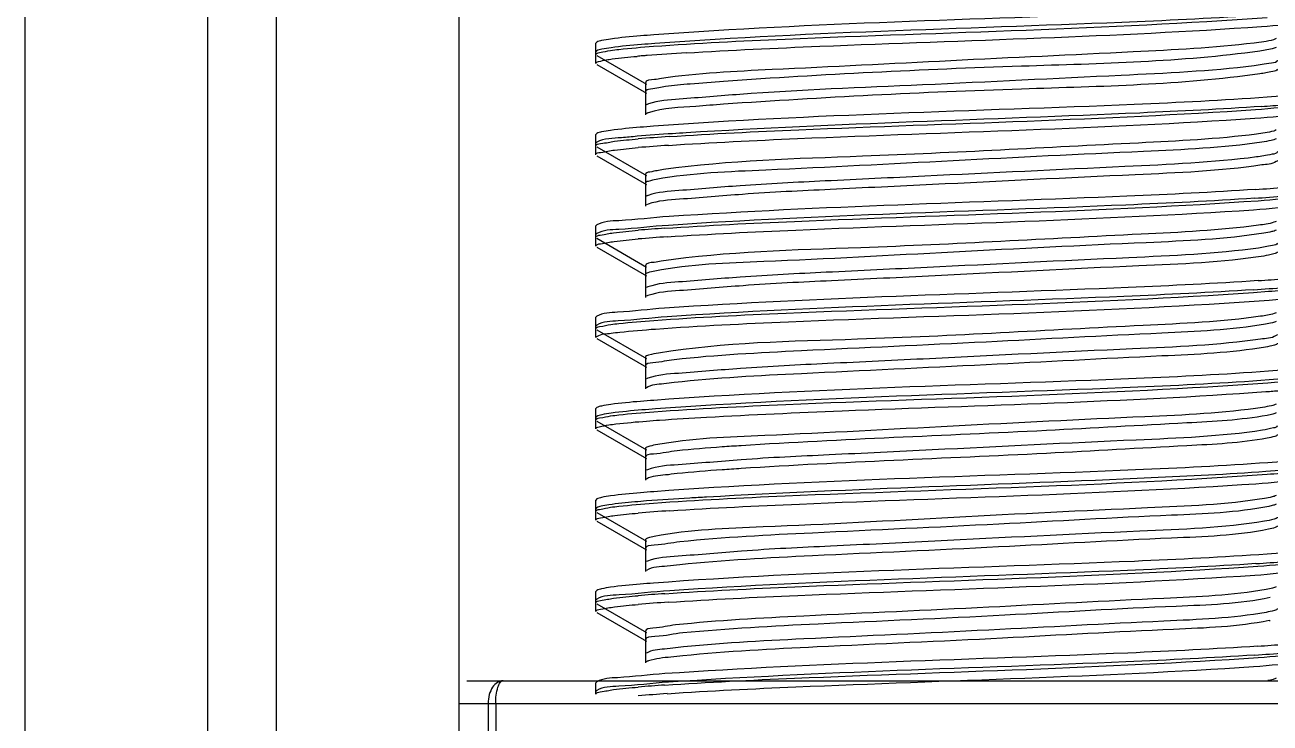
# Model space of a CAD drawing. Extents: x 1382187 to 1725648, y 860327 to 1571294.
# Drawn here: x 1512743.1 to 1513067.7, y 1215551 to 1215732.9 of the extents above; entities that cross this region are included whole.
import ezdxf

# ---------------------------------------------------------------- set-up
doc = ezdxf.new("R2010")
doc.units = 0
doc.header["$LTSCALE"] = 1000
doc.header["$MEASUREMENT"] = 0

msp = doc.modelspace()

# ---------------------------------------------------------------- linework, layer by layer
at = {"linetype": 'Continuous'}
for p, q in [((1512743.1, 1215988.29), (1512743.1, 1211247.26)), ((1512790.73, 1215988.29), (1512790.73, 1211247.26)), ((1512808.59, 1215988.29), (1512808.59, 1211247.26)), ((1512856.21, 1215988.29), (1512856.21, 1211247.26)), ((1512892.16, 1215728.45), (1512891.93, 1215728.19)), ((1512891.93, 1215725.21), (1512891.93, 1215728.19)), ((1512891.93, 1215725.21), (1512891.93, 1215728.19)), ((1512892.16, 1215726.17), (1512891.93, 1215725.91)), ((1512891.93, 1215722.93), (1512891.93, 1215725.91)), ((1512891.93, 1215722.93), (1512891.93, 1215725.91)), ((1512892.16, 1215724.95), (1512905.08, 1215717.47)), ((1512892.16, 1215722.67), (1512905.08, 1215715.19)), ((1512904.82, 1215717.77), (1512904.82, 1215711.82)), ((1512904.82, 1215715.49), (1512904.82, 1215709.54)), ((1512892.16, 1215704.64), (1512891.93, 1215704.38)), ((1512891.93, 1215701.4), (1512891.93, 1215704.38)), ((1512891.93, 1215701.4), (1512891.93, 1215704.38)), ((1512892.16, 1215702.36), (1512891.93, 1215702.1)), ((1512891.93, 1215699.12), (1512891.93, 1215702.1)), ((1512891.93, 1215699.12), (1512891.93, 1215702.1)), ((1512892.16, 1215701.14), (1512905.08, 1215693.66)), ((1512892.16, 1215698.86), (1512905.08, 1215691.38)), ((1512904.82, 1215693.96), (1512904.82, 1215688)), ((1512904.82, 1215691.68), (1512904.82, 1215685.73)), ((1512905.54, 1215686.23), (1512905.08, 1215686.03)), ((1512892.16, 1215680.82), (1512891.93, 1215680.56)), ((1512891.93, 1215677.59), (1512891.93, 1215680.56)), ((1512891.93, 1215677.59), (1512891.93, 1215680.56)), ((1512892.16, 1215678.55), (1512891.93, 1215678.28)), ((1512891.93, 1215675.31), (1512891.93, 1215678.28)), ((1512891.93, 1215675.31), (1512891.93, 1215678.28)), ((1512892.16, 1215677.33), (1512905.08, 1215669.84)), ((1512892.16, 1215675.05), (1512905.08, 1215667.57)), ((1512904.82, 1215670.15), (1512904.82, 1215664.19)), ((1512904.82, 1215667.87), (1512904.82, 1215661.91)), ((1512905.51, 1215664.68), (1512905.08, 1215664.49)), ((1512905.5, 1215662.4), (1512905.08, 1215662.21)), ((1512892.16, 1215657.01), (1512891.93, 1215656.75)), ((1512891.93, 1215653.77), (1512891.93, 1215656.75)), ((1512891.93, 1215653.77), (1512891.93, 1215656.75)), ((1512892.16, 1215654.73), (1512891.93, 1215654.47)), ((1512891.93, 1215651.5), (1512891.93, 1215654.47)), ((1512891.93, 1215651.5), (1512891.93, 1215654.47)), ((1512892.16, 1215653.51), (1512905.08, 1215646.03)), ((1512892.16, 1215651.23), (1512905.08, 1215643.75)), ((1512904.82, 1215646.33), (1512904.82, 1215640.38)), ((1512904.82, 1215644.05), (1512904.82, 1215638.1)), ((1512905.46, 1215640.85), (1512905.08, 1215640.68)), ((1512892.16, 1215633.2), (1512891.93, 1215632.94)), ((1512891.93, 1215629.96), (1512891.93, 1215632.94)), ((1512891.93, 1215629.96), (1512891.93, 1215632.94)), ((1512892.16, 1215630.92), (1512891.93, 1215630.66)), ((1512891.93, 1215627.68), (1512891.93, 1215630.66)), ((1512891.93, 1215627.68), (1512891.93, 1215630.66)), ((1512892.16, 1215629.7), (1512905.08, 1215622.22)), ((1512892.16, 1215627.42), (1512905.08, 1215619.94)), ((1512904.82, 1215622.52), (1512904.82, 1215616.57)), ((1512904.82, 1215620.24), (1512904.82, 1215614.29)), ((1512905.42, 1215617.02), (1512905.08, 1215616.87)), ((1512892.16, 1215609.39), (1512891.93, 1215609.12)), ((1512891.93, 1215606.15), (1512891.93, 1215609.12)), ((1512891.93, 1215606.15), (1512891.93, 1215609.12)), ((1512892.16, 1215607.11), (1512891.93, 1215606.85)), ((1512891.93, 1215603.87), (1512891.93, 1215606.85)), ((1512891.93, 1215603.87), (1512891.93, 1215606.85)), ((1512892.16, 1215605.89), (1512905.08, 1215598.41)), ((1512892.16, 1215603.61), (1512905.08, 1215596.13)), ((1512904.82, 1215598.71), (1512904.82, 1215592.75)), ((1512904.82, 1215596.43), (1512904.82, 1215590.47)), ((1512905.39, 1215593.2), (1512905.08, 1215593.06)), ((1512892.16, 1215585.57), (1512891.93, 1215585.31)), ((1512891.93, 1215582.34), (1512891.93, 1215585.31)), ((1512891.93, 1215582.34), (1512891.93, 1215585.31)), ((1512892.16, 1215583.29), (1512891.93, 1215583.03)), ((1512891.93, 1215580.06), (1512891.93, 1215583.03)), ((1512891.93, 1215580.06), (1512891.93, 1215583.03)), ((1512892.16, 1215582.07), (1512905.08, 1215574.59)), ((1512892.16, 1215579.8), (1512905.08, 1215572.31)), ((1512904.82, 1215574.89), (1512904.82, 1215568.94)), ((1512904.82, 1215572.62), (1512904.82, 1215566.66)), ((1512858.3, 1215562.03), (1513116.07, 1215562.03)), ((1512892.16, 1215561.76), (1512891.93, 1215561.5)), ((1512891.93, 1215558.52), (1512891.93, 1215561.5)), ((1512891.93, 1215558.52), (1512891.93, 1215561.5)), ((1512892.16, 1215559.48), (1512891.93, 1215559.22)), ((1512856.21, 1215556.08), (1513118.15, 1215556.08)), ((1512863.84, 1215556.08), (1512863.84, 1215540.08)), ((1512865.82, 1215556.08), (1512865.82, 1215538.12))]:
    msp.add_line(p, q, dxfattribs=at)
for centre, radius, start, end in [((1512927.99, 1215430.8), 295.04, 94.6411, 94.9251), ((1512932.43, 1215376.28), 349.74, 94.4537, 94.6434), ((1512950.24, 1215138.31), 588.37, 93.38519, 94.38326), ((1513038.4, 1216103.82), 393.05, 273.9462, 274.8034), ((1512938.8, 1215275.97), 428.77, 93.7117, 94.7991), ((1512938.53, 1215277.09), 425.36, 93.7331, 94.7996), ((1513036.28, 1216108.95), 419.79, 273.7678, 274.801), ((1513036, 1216110.16), 423.29, 273.7455, 274.8005), ((1512938.11, 1215258.59), 420.04, 93.7667, 94.8004), ((1512937.2, 1215272.38), 408.49, 93.8394, 94.8036), ((1513035.6, 1216091.38), 428.35, 273.7137, 274.7998), ((1513037.21, 1216073.41), 408.03, 273.8422, 274.8038), ((1512938.95, 1215176.58), 430.63, 93.7001, 94.7988), ((1513036.43, 1216009.42), 417.79, 273.7805, 274.8013), ((1512937.29, 1215175.92), 409.7, 93.8313, 94.8034), ((1512938.54, 1215157.86), 425.53, 93.732, 94.7995), ((1513063.28, 1215598.03), 20.74, 281.4024, 282.1895), ((1513037.1, 1215979.48), 409.36, 273.8319, 274.8049), ((1513036.01, 1215990.92), 423.12, 273.7466, 274.8005), ((1512937.2, 1215153.26), 408.54, 93.839, 94.8036), ((1512938.12, 1215139.35), 420.21, 93.7656, 94.8004)]:
    msp.add_arc(centre, radius, start, end, dxfattribs=at)
for points, knots in [([(1513067.08, 1215737.91), (1513055.58, 1215737.07), (1513002.22, 1215734.47), (1512948.78, 1215733.43), (1512907.02, 1215730.35)], [0, 0, 0, 0, 0.215909, 1, 1, 1, 1]), ([(1512906.95, 1215727.37), (1512918.37, 1215728.21), (1512971.68, 1215730.81), (1513025.07, 1215731.88), (1513066.88, 1215734.92)], [0, 0, 0, 0, 0.214461, 1, 1, 1, 1]), ([(1513067.35, 1215735.65), (1513055.91, 1215734.81), (1513002.55, 1215732.21), (1512949.12, 1215731.15), (1512907.29, 1215728.09)], [0, 0, 0, 0, 0.214858, 1, 1, 1, 1]), ([(1512915.5, 1215725.66), (1512927.09, 1215726.36), (1512977.07, 1215728.69), (1513027.11, 1215729.87), (1513065.45, 1215732.54)], [0, 0, 0, 0, 0.231984, 1, 1, 1, 1]), ([(1513065.45, 1215732.54), (1513069.32, 1215732.81), (1513074.77, 1215733.57), (1513080.69, 1215733.71), (1513082.21, 1215734.58)], [0, 0, 0, 0, 0.689218, 1, 1, 1, 1]), ([(1512895.78, 1215729.27), (1512894.99, 1215729.16), (1512893.78, 1215728.95), (1512892.54, 1215728.67), (1512892.16, 1215728.45)], [0, 0, 0, 0, 0.64291, 1, 1, 1, 1]), ([(1512907.02, 1215730.35), (1512905.86, 1215730.27), (1512902.11, 1215729.97), (1512898.36, 1215729.63), (1512895.78, 1215729.27)], [0, 0, 0, 0, 0.307541, 1, 1, 1, 1]), ([(1513069.28, 1215729.38), (1513069.05, 1215729.24), (1513067.15, 1215728.63), (1513065.17, 1215728.42), (1513063.47, 1215728.21)], [0, 0, 0, 0, 0.134595, 1, 1, 1, 1]), ([(1512891.93, 1215725.21), (1512891.93, 1215725.58), (1512893.81, 1215725.9), (1512894.8, 1215726.15), (1512895.76, 1215726.29)], [0, 0, 0, 0, 0.274663, 1, 1, 1, 1]), ([(1512895.87, 1215727), (1512895.06, 1215726.89), (1512893.82, 1215726.68), (1512892.55, 1215726.4), (1512892.16, 1215726.17)], [0, 0, 0, 0, 0.643866, 1, 1, 1, 1]), ([(1512895.76, 1215726.29), (1512896.47, 1215726.39), (1512900.19, 1215726.85), (1512903.93, 1215727.15), (1512906.95, 1215727.37)], [0, 0, 0, 0, 0.191269, 1, 1, 1, 1]), ([(1512907.29, 1215728.09), (1512906.12, 1215728.01), (1512902.3, 1215727.71), (1512898.49, 1215727.37), (1512895.87, 1215727)], [0, 0, 0, 0, 0.307247, 1, 1, 1, 1]), ([(1513063.47, 1215728.21), (1513053.03, 1215726.94), (1513026.64, 1215725.63), (1512984.75, 1215723.64), (1512943.76, 1215721.54), (1512918.53, 1215720.38), (1512908.99, 1215718.98)], [0, 0, 0, 0, 0.203871, 0.511633, 0.812997, 1, 1, 1, 1]), ([(1513064.97, 1215726.13), (1513044.43, 1215723.25), (1512997.63, 1215722.35), (1512951.07, 1215720.02), (1512925.2, 1215718.22)], [0, 0, 0, 0, 0.444316, 1, 1, 1, 1]), ([(1513069.28, 1215727.1), (1513069.1, 1215726.99), (1513067.7, 1215726.49), (1513066.22, 1215726.3), (1513064.97, 1215726.13)], [0, 0, 0, 0, 0.14301, 1, 1, 1, 1]), ([(1512891.93, 1215722.93), (1512891.93, 1215723.21), (1512893.22, 1215723.55), (1512893.97, 1215723.73), (1512894.65, 1215723.84)], [0, 0, 0, 0, 0.282211, 1, 1, 1, 1]), ([(1512894.65, 1215723.84), (1512895.16, 1215723.93), (1512897.82, 1215724.31), (1512900.49, 1215724.56), (1512902.66, 1215724.75)], [0, 0, 0, 0, 0.190526, 1, 1, 1, 1]), ([(1513069.54, 1215723.72), (1513069.55, 1215723.16), (1513066.49, 1215722.87), (1513064.99, 1215722.45), (1513063.47, 1215722.26)], [0, 0, 0, 0, 0.270092, 1, 1, 1, 1]), ([(1513063.47, 1215722.26), (1513051.99, 1215720.86), (1513023.14, 1215719.55), (1512978.51, 1215717.26), (1512939.98, 1215715.8), (1512916.29, 1215713.76), (1512908.21, 1215713.19), (1512905.64, 1215712.35)], [0, 0, 0, 0, 0.21928, 0.546995, 0.848437, 0.948667, 1, 1, 1, 1]), ([(1513064.97, 1215720.18), (1513044.43, 1215717.3), (1512997.63, 1215716.4), (1512951.07, 1215714.07), (1512925.2, 1215712.26)], [0, 0, 0, 0, 0.444316, 1, 1, 1, 1]), ([(1513069.55, 1215721.45), (1513069.54, 1215721.01), (1513067.3, 1215720.64), (1513066.11, 1215720.34), (1513064.97, 1215720.18)], [0, 0, 0, 0, 0.274738, 1, 1, 1, 1]), ([(1512908.99, 1215718.98), (1512908.38, 1215718.89), (1512907.2, 1215718.56), (1512904.83, 1215718.61), (1512904.82, 1215717.77)], [0, 0, 0, 0, 0.421419, 1, 1, 1, 1]), ([(1512925.2, 1215718.22), (1512922.3, 1215718.01), (1512917.39, 1215717.61), (1512910.61, 1215717.05), (1512907.42, 1215716.33), (1512904.82, 1215715.99), (1512904.82, 1215715.49)], [0, 0, 0, 0, 0.421295, 0.734581, 0.927904, 1, 1, 1, 1]), ([(1513066.88, 1215714.09), (1513055.36, 1215713.25), (1513002.04, 1215710.65), (1512948.65, 1215709.61), (1512906.95, 1215706.53)], [0, 0, 0, 0, 0.216509, 1, 1, 1, 1]), ([(1513063.86, 1215710.9), (1513068.11, 1215711.18), (1513074.06, 1215712.01), (1513080.55, 1215712.1), (1513082.21, 1215713.05)], [0, 0, 0, 0, 0.690867, 1, 1, 1, 1]), ([(1513078.46, 1215715.18), (1513077.72, 1215715.08), (1513073.87, 1215714.62), (1513070.01, 1215714.31), (1513066.88, 1215714.09)], [0, 0, 0, 0, 0.191495, 1, 1, 1, 1]), ([(1512905.64, 1215712.35), (1512905.53, 1215712.32), (1512905.34, 1215712.25), (1512905.16, 1215712.16), (1512905.08, 1215712.12)], [0, 0, 0, 0, 0.558418, 1, 1, 1, 1]), ([(1512905.59, 1215710.06), (1512905.5, 1215710.03), (1512905.32, 1215709.96), (1512905.15, 1215709.88), (1512905.08, 1215709.84)], [0, 0, 0, 0, 0.555805, 1, 1, 1, 1]), ([(1512925.2, 1215712.26), (1512922.8, 1215712.1), (1512916.28, 1215711.47), (1512909.55, 1215711.39), (1512905.59, 1215710.06)], [0, 0, 0, 0, 0.365224, 1, 1, 1, 1]), ([(1512911.04, 1215703.84), (1512922.3, 1215704.59), (1512973.24, 1215707.03), (1513024.23, 1215708.24), (1513063.86, 1215710.9)], [0, 0, 0, 0, 0.221183, 1, 1, 1, 1]), ([(1513065.45, 1215711.71), (1513054.88, 1215710.97), (1513004.89, 1215708.53), (1512954.87, 1215707.2), (1512915.5, 1215704.82)], [0, 0, 0, 0, 0.211795, 1, 1, 1, 1]), ([(1513063.65, 1215708.61), (1513067.95, 1215708.89), (1513073.97, 1215709.73), (1513080.54, 1215709.81), (1513082.21, 1215710.77)], [0, 0, 0, 0, 0.691069, 1, 1, 1, 1]), ([(1512906.95, 1215706.53), (1512905.8, 1215706.45), (1512902.07, 1215706.15), (1512898.33, 1215705.82), (1512895.76, 1215705.45)], [0, 0, 0, 0, 0.307562, 1, 1, 1, 1]), ([(1512910.84, 1215701.55), (1512922.05, 1215702.3), (1512972.99, 1215704.74), (1513023.99, 1215705.96), (1513063.65, 1215708.61)], [0, 0, 0, 0, 0.220503, 1, 1, 1, 1]), ([(1512895.76, 1215705.45), (1512894.97, 1215705.34), (1512893.77, 1215705.13), (1512892.54, 1215704.86), (1512892.16, 1215704.64)], [0, 0, 0, 0, 0.642729, 1, 1, 1, 1]), ([(1512902.66, 1215703.91), (1512901.31, 1215703.8), (1512897.85, 1215703.33), (1512894.05, 1215703.45), (1512892.16, 1215702.36)], [0, 0, 0, 0, 0.383253, 1, 1, 1, 1]), ([(1512915.5, 1215704.82), (1512914.29, 1215704.75), (1512910.01, 1215704.48), (1512905.73, 1215704.18), (1512902.66, 1215703.91)], [0, 0, 0, 0, 0.281872, 1, 1, 1, 1]), ([(1513064.08, 1215704.48), (1513053.9, 1215703.17), (1513019.62, 1215701.54), (1512968.16, 1215698.64), (1512926.71, 1215697.62), (1512909.52, 1215695.24)], [0, 0, 0, 0, 0.198812, 0.663944, 1, 1, 1, 1]), ([(1513069.28, 1215705.56), (1513069.07, 1215705.44), (1513067.37, 1215704.87), (1513065.6, 1215704.67), (1513064.08, 1215704.48)], [0, 0, 0, 0, 0.137672, 1, 1, 1, 1]), ([(1513069.28, 1215703.28), (1513068.88, 1215703.05), (1513067.58, 1215702.74), (1513066.32, 1215702.51), (1513065.49, 1215702.39)], [0, 0, 0, 0, 0.361214, 1, 1, 1, 1]), ([(1512891.93, 1215701.4), (1512891.93, 1215701.86), (1512894.37, 1215702.13), (1512895.59, 1215702.46), (1512896.81, 1215702.62)], [0, 0, 0, 0, 0.27058, 1, 1, 1, 1]), ([(1512891.93, 1215699.12), (1512891.93, 1215699.58), (1512894.35, 1215699.85), (1512895.56, 1215700.18), (1512896.78, 1215700.33)], [0, 0, 0, 0, 0.270704, 1, 1, 1, 1]), ([(1513065.49, 1215702.39), (1513055.31, 1215700.88), (1513028.4, 1215699.71), (1512985.31, 1215697.59), (1512943.01, 1215695.29), (1512917.07, 1215694.34), (1512907.65, 1215692.68)], [0, 0, 0, 0, 0.195338, 0.50968, 0.818636, 1, 1, 1, 1]), ([(1513064.08, 1215698.52), (1513052.73, 1215697.06), (1513023.86, 1215695.77), (1512986.38, 1215693.93), (1512952.95, 1215692.33), (1512931.53, 1215691.29), (1512916.25, 1215689.92), (1512908.12, 1215689.39), (1512905.57, 1215688.52)], [0, 0, 0, 0, 0.216147, 0.544888, 0.708735, 0.848475, 0.949101, 1, 1, 1, 1]), ([(1513069.55, 1215699.91), (1513069.55, 1215699.4), (1513066.82, 1215699.07), (1513065.45, 1215698.7), (1513064.08, 1215698.52)], [0, 0, 0, 0, 0.271698, 1, 1, 1, 1]), ([(1513069.55, 1215697.63), (1513069.54, 1215697.5), (1513068.15, 1215696.54), (1513066.78, 1215696.63), (1513065.49, 1215696.44)], [0, 0, 0, 0, 0.091796, 1, 1, 1, 1]), ([(1512909.52, 1215695.24), (1512908.34, 1215695.08), (1512907.14, 1215694.77), (1512904.82, 1215694.41), (1512904.82, 1215693.96)], [0, 0, 0, 0, 0.725745, 1, 1, 1, 1]), ([(1513065.49, 1215696.44), (1513054.58, 1215694.82), (1513025.87, 1215693.67), (1512988.38, 1215691.73), (1512954.28, 1215690.12), (1512932.24, 1215689.06), (1512916.52, 1215687.65), (1512908.15, 1215687.13), (1512905.54, 1215686.23)], [0, 0, 0, 0, 0.206553, 0.536269, 0.702877, 0.845559, 0.948364, 1, 1, 1, 1]), ([(1512907.65, 1215692.68), (1512906.94, 1215692.55), (1512906.15, 1215692.36), (1512904.82, 1215691.97), (1512904.82, 1215691.68)], [0, 0, 0, 0, 0.714864, 1, 1, 1, 1]), ([(1512905.57, 1215688.52), (1512905.48, 1215688.48), (1512905.31, 1215688.42), (1512905.15, 1215688.35), (1512905.08, 1215688.31)], [0, 0, 0, 0, 0.553679, 1, 1, 1, 1]), ([(1512909.85, 1215679.95), (1512921.13, 1215680.72), (1512972.7, 1215683.2), (1513024.33, 1215684.39), (1513064.55, 1215687.13)], [0, 0, 0, 0, 0.219129, 1, 1, 1, 1]), ([(1513063.65, 1215687.77), (1513052.45, 1215687.02), (1513001.51, 1215684.58), (1512950.52, 1215683.35), (1512910.84, 1215680.71)], [0, 0, 0, 0, 0.220112, 1, 1, 1, 1]), ([(1513063.86, 1215690.06), (1513052.7, 1215689.31), (1513001.76, 1215686.87), (1512950.76, 1215685.64), (1512911.04, 1215683.01)], [0, 0, 0, 0, 0.219427, 1, 1, 1, 1]), ([(1513064.55, 1215687.13), (1513068.63, 1215687.41), (1513074.37, 1215688.2), (1513080.61, 1215688.32), (1513082.21, 1215689.23)], [0, 0, 0, 0, 0.690197, 1, 1, 1, 1]), ([(1512910.52, 1215677.72), (1512921.68, 1215678.46), (1512972.63, 1215680.91), (1513023.63, 1215682.14), (1513063.34, 1215684.77)], [0, 0, 0, 0, 0.21947, 1, 1, 1, 1]), ([(1513063.34, 1215684.77), (1513067.72, 1215685.06), (1513073.83, 1215685.91), (1513080.51, 1215685.98), (1513082.21, 1215686.95)], [0, 0, 0, 0, 0.691359, 1, 1, 1, 1]), ([(1512911.04, 1215683.01), (1512906.67, 1215682.72), (1512900.54, 1215681.87), (1512893.86, 1215681.8), (1512892.16, 1215680.82)], [0, 0, 0, 0, 0.691388, 1, 1, 1, 1]), ([(1512910.84, 1215680.71), (1512906.51, 1215680.43), (1512900.45, 1215679.59), (1512893.84, 1215679.51), (1512892.16, 1215678.55)], [0, 0, 0, 0, 0.691194, 1, 1, 1, 1]), ([(1513064.66, 1215680.74), (1513054.51, 1215679.36), (1513019.86, 1215677.79), (1512968.04, 1215674.74), (1512926.14, 1215673.88), (1512908.94, 1215671.35)], [0, 0, 0, 0, 0.196859, 0.665778, 1, 1, 1, 1]), ([(1513069.28, 1215681.75), (1513069.09, 1215681.64), (1513067.58, 1215681.11), (1513066, 1215680.92), (1513064.66, 1215680.74)], [0, 0, 0, 0, 0.140996, 1, 1, 1, 1]), ([(1512891.93, 1215677.59), (1512891.93, 1215678.02), (1512894.21, 1215678.3), (1512895.36, 1215678.62), (1512896.51, 1215678.77)], [0, 0, 0, 0, 0.271578, 1, 1, 1, 1]), ([(1513065.99, 1215678.66), (1513055.89, 1215677.06), (1513028.82, 1215675.96), (1512985.38, 1215673.79), (1512942.73, 1215671.4), (1512916.61, 1215670.57), (1512907.27, 1215668.79)], [0, 0, 0, 0, 0.192978, 0.509549, 0.82079, 1, 1, 1, 1]), ([(1513069.28, 1215679.47), (1513068.92, 1215679.26), (1513067.8, 1215678.98), (1513066.7, 1215678.77), (1513065.99, 1215678.66)], [0, 0, 0, 0, 0.36678, 1, 1, 1, 1]), ([(1512891.93, 1215675.31), (1512891.93, 1215675.76), (1512894.31, 1215676.03), (1512895.51, 1215676.36), (1512896.71, 1215676.51)], [0, 0, 0, 0, 0.270922, 1, 1, 1, 1]), ([(1513064.66, 1215674.79), (1513053.44, 1215673.27), (1513024.57, 1215672.02), (1512987.01, 1215670.14), (1512953.28, 1215668.53), (1512931.62, 1215667.49), (1512916.23, 1215666.09), (1512908.05, 1215665.58), (1512905.51, 1215664.68)], [0, 0, 0, 0, 0.212866, 0.542542, 0.70756, 0.848323, 0.949425, 1, 1, 1, 1]), ([(1513069.55, 1215676.1), (1513069.55, 1215675.63), (1513067.13, 1215675.28), (1513065.88, 1215674.95), (1513064.66, 1215674.79)], [0, 0, 0, 0, 0.273505, 1, 1, 1, 1]), ([(1512908.94, 1215671.35), (1512908.34, 1215671.26), (1512907.18, 1215670.93), (1512904.82, 1215670.98), (1512904.82, 1215670.15)], [0, 0, 0, 0, 0.421141, 1, 1, 1, 1]), ([(1513065.99, 1215672.7), (1513055.24, 1215671), (1513026.57, 1215669.94), (1512989.05, 1215667.94), (1512954.67, 1215666.33), (1512932.39, 1215665.27), (1512916.54, 1215663.82), (1512908.1, 1215663.33), (1512905.5, 1215662.4)], [0, 0, 0, 0, 0.202975, 0.533469, 0.701272, 0.84507, 0.948501, 1, 1, 1, 1]), ([(1513069.54, 1215673.82), (1513069.54, 1215673.47), (1513067.84, 1215673.08), (1513066.89, 1215672.84), (1513065.99, 1215672.7)], [0, 0, 0, 0, 0.279898, 1, 1, 1, 1]), ([(1512907.27, 1215668.79), (1512906.65, 1215668.68), (1512905.95, 1215668.51), (1512904.82, 1215668.12), (1512904.82, 1215667.87)], [0, 0, 0, 0, 0.71113, 1, 1, 1, 1]), ([(1513064.55, 1215666.3), (1513053.26, 1215665.53), (1513001.7, 1215663.04), (1512950.07, 1215661.85), (1512909.85, 1215659.11)], [0, 0, 0, 0, 0.219054, 1, 1, 1, 1]), ([(1513067.22, 1215663.51), (1513068.38, 1215663.59), (1513072.16, 1215663.89), (1513075.94, 1215664.23), (1513078.55, 1215664.59)], [0, 0, 0, 0, 0.307399, 1, 1, 1, 1]), ([(1512907.06, 1215655.94), (1512918.53, 1215656.78), (1512971.92, 1215659.39), (1513025.38, 1215660.44), (1513067.22, 1215663.51)], [0, 0, 0, 0, 0.215159, 1, 1, 1, 1]), ([(1512907.49, 1215653.69), (1512919.02, 1215654.53), (1512972.33, 1215657.12), (1513025.72, 1215658.17), (1513067.42, 1215661.24)], [0, 0, 0, 0, 0.216534, 1, 1, 1, 1]), ([(1513063.34, 1215663.94), (1513052.09, 1215663.19), (1513001.15, 1215660.75), (1512950.15, 1215659.54), (1512910.52, 1215656.88)], [0, 0, 0, 0, 0.221129, 1, 1, 1, 1]), ([(1513067.42, 1215661.24), (1513068.57, 1215661.33), (1513072.3, 1215661.62), (1513076.04, 1215661.96), (1513078.61, 1215662.32)], [0, 0, 0, 0, 0.307538, 1, 1, 1, 1]), ([(1512909.85, 1215659.11), (1512905.75, 1215658.83), (1512900.01, 1215658.04), (1512893.76, 1215657.93), (1512892.16, 1215657.01)], [0, 0, 0, 0, 0.690237, 1, 1, 1, 1]), ([(1513069.28, 1215657.94), (1513069.11, 1215657.84), (1513067.78, 1215657.36), (1513066.39, 1215657.17), (1513065.2, 1215657)], [0, 0, 0, 0, 0.144669, 1, 1, 1, 1]), ([(1512891.93, 1215653.77), (1512891.93, 1215654.14), (1512893.82, 1215654.46), (1512894.82, 1215654.72), (1512895.79, 1215654.86)], [0, 0, 0, 0, 0.27452, 1, 1, 1, 1]), ([(1512910.52, 1215656.88), (1512906.26, 1215656.59), (1512900.31, 1215655.77), (1512893.81, 1215655.68), (1512892.16, 1215654.73)], [0, 0, 0, 0, 0.690889, 1, 1, 1, 1]), ([(1512895.79, 1215654.86), (1512896.5, 1215654.96), (1512900.25, 1215655.42), (1512904.02, 1215655.72), (1512907.06, 1215655.94)], [0, 0, 0, 0, 0.191293, 1, 1, 1, 1]), ([(1513065.2, 1215657), (1513055.06, 1215655.55), (1513019.93, 1215654.04), (1512967.73, 1215650.77), (1512925.35, 1215650.2), (1512908.23, 1215647.43)], [0, 0, 0, 0, 0.19541, 0.669181, 1, 1, 1, 1]), ([(1513066.46, 1215654.92), (1513057.54, 1215653.41), (1513033.15, 1215652.39), (1512992.86, 1215650.19), (1512950.48, 1215648.27), (1512923.37, 1215646.9), (1512912.36, 1215645.69)], [0, 0, 0, 0, 0.175715, 0.472791, 0.784833, 1, 1, 1, 1]), ([(1513069.28, 1215655.66), (1513068.97, 1215655.48), (1513068.01, 1215655.21), (1513067.06, 1215655.02), (1513066.46, 1215654.92)], [0, 0, 0, 0, 0.372977, 1, 1, 1, 1]), ([(1512891.93, 1215651.5), (1512891.93, 1215651.62), (1512893.36, 1215652.51), (1512894.66, 1215652.42), (1512895.92, 1215652.6)], [0, 0, 0, 0, 0.088736, 1, 1, 1, 1]), ([(1512895.92, 1215652.6), (1512896.66, 1215652.7), (1512900.5, 1215653.16), (1512904.37, 1215653.47), (1512907.49, 1215653.69)], [0, 0, 0, 0, 0.191581, 1, 1, 1, 1]), ([(1513069.55, 1215652.29), (1513069.54, 1215652.15), (1513068.02, 1215651.15), (1513066.58, 1215651.25), (1513065.2, 1215651.05)], [0, 0, 0, 0, 0.09033, 1, 1, 1, 1]), ([(1513065.2, 1215651.05), (1513054.14, 1215649.46), (1513025.28, 1215648.28), (1512987.66, 1215646.36), (1512953.63, 1215644.74), (1512931.74, 1215643.7), (1512916.23, 1215642.26), (1512907.98, 1215641.78), (1512905.46, 1215640.85)], [0, 0, 0, 0, 0.209449, 0.539982, 0.706178, 0.848006, 0.949655, 1, 1, 1, 1]), ([(1513066.46, 1215648.97), (1513057.54, 1215647.45), (1513033.15, 1215646.44), (1512992.86, 1215644.24), (1512950.48, 1215642.32), (1512923.37, 1215640.95), (1512912.36, 1215639.73)], [0, 0, 0, 0, 0.175715, 0.472791, 0.784833, 1, 1, 1, 1]), ([(1513069.54, 1215650.01), (1513069.54, 1215649.69), (1513068.09, 1215649.3), (1513067.23, 1215649.1), (1513066.46, 1215648.97)], [0, 0, 0, 0, 0.283217, 1, 1, 1, 1]), ([(1512908.23, 1215647.43), (1512907.37, 1215647.29), (1512906.45, 1215647.07), (1512904.82, 1215646.67), (1512904.82, 1215646.33)], [0, 0, 0, 0, 0.719335, 1, 1, 1, 1]), ([(1512912.36, 1215645.69), (1512910.48, 1215645.48), (1512908.67, 1215644.93), (1512904.82, 1215644.75), (1512904.82, 1215644.05)], [0, 0, 0, 0, 0.732679, 1, 1, 1, 1]), ([(1513067.22, 1215642.67), (1513055.73, 1215641.83), (1513002.34, 1215639.23), (1512948.88, 1215638.18), (1512907.06, 1215635.1)], [0, 0, 0, 0, 0.215488, 1, 1, 1, 1]), ([(1513078.55, 1215643.76), (1513077.83, 1215643.66), (1513074.06, 1215643.2), (1513070.28, 1215642.9), (1513067.22, 1215642.67)], [0, 0, 0, 0, 0.191413, 1, 1, 1, 1]), ([(1512912.36, 1215639.73), (1512911.45, 1215639.63), (1512909.04, 1215639.27), (1512906.42, 1215639.18), (1512905.08, 1215638.4)], [0, 0, 0, 0, 0.371503, 1, 1, 1, 1]), ([(1512907.02, 1215632.12), (1512918.46, 1215632.97), (1512971.82, 1215635.57), (1513025.26, 1215636.63), (1513067.08, 1215639.69)], [0, 0, 0, 0, 0.214872, 1, 1, 1, 1]), ([(1513067.42, 1215640.41), (1513056.01, 1215639.57), (1513002.7, 1215636.96), (1512949.31, 1215635.89), (1512907.49, 1215632.86)], [0, 0, 0, 0, 0.214435, 1, 1, 1, 1]), ([(1513066.56, 1215637.37), (1513067.77, 1215637.46), (1513071.72, 1215637.76), (1513075.67, 1215638.1), (1513078.38, 1215638.48)], [0, 0, 0, 0, 0.307317, 1, 1, 1, 1]), ([(1513067.08, 1215639.69), (1513068.26, 1215639.77), (1513072.07, 1215640.07), (1513075.88, 1215640.41), (1513078.51, 1215640.78)], [0, 0, 0, 0, 0.307305, 1, 1, 1, 1]), ([(1513078.61, 1215641.49), (1513077.9, 1215641.39), (1513074.18, 1215640.93), (1513070.44, 1215640.63), (1513067.42, 1215640.41)], [0, 0, 0, 0, 0.191295, 1, 1, 1, 1]), ([(1512907.06, 1215635.1), (1512905.91, 1215635.02), (1512902.14, 1215634.72), (1512898.38, 1215634.39), (1512895.79, 1215634.02)], [0, 0, 0, 0, 0.307527, 1, 1, 1, 1]), ([(1512920.77, 1215630.71), (1512932.54, 1215631.36), (1512981.14, 1215633.58), (1513029.8, 1215634.72), (1513066.56, 1215637.37)], [0, 0, 0, 0, 0.242393, 1, 1, 1, 1]), ([(1512895.79, 1215634.02), (1512895, 1215633.91), (1512893.78, 1215633.7), (1512892.54, 1215633.42), (1512892.16, 1215633.2)], [0, 0, 0, 0, 0.643044, 1, 1, 1, 1]), ([(1512895.78, 1215631.04), (1512896.49, 1215631.14), (1512900.23, 1215631.6), (1512903.98, 1215631.9), (1512907.02, 1215632.12)], [0, 0, 0, 0, 0.191288, 1, 1, 1, 1]), ([(1512907.49, 1215632.86), (1512906.31, 1215632.77), (1512902.44, 1215632.47), (1512898.58, 1215632.13), (1512895.92, 1215631.76)], [0, 0, 0, 0, 0.307193, 1, 1, 1, 1]), ([(1513065.72, 1215633.27), (1513055.56, 1215631.71), (1513028.57, 1215630.58), (1512985.31, 1215628.43), (1512942.85, 1215626.09), (1512916.83, 1215625.2), (1512907.46, 1215623.48)], [0, 0, 0, 0, 0.194375, 0.509802, 0.819766, 1, 1, 1, 1]), ([(1513069.28, 1215634.12), (1513068.9, 1215633.9), (1513067.68, 1215633.6), (1513066.49, 1215633.38), (1513065.72, 1215633.27)], [0, 0, 0, 0, 0.363608, 1, 1, 1, 1]), ([(1513069.28, 1215631.85), (1513069.01, 1215631.69), (1513068.2, 1215631.45), (1513067.4, 1215631.27), (1513066.89, 1215631.18)], [0, 0, 0, 0, 0.37991, 1, 1, 1, 1]), ([(1512891.93, 1215629.96), (1512891.93, 1215630.33), (1512893.82, 1215630.65), (1512894.81, 1215630.9), (1512895.78, 1215631.04)], [0, 0, 0, 0, 0.274579, 1, 1, 1, 1]), ([(1512891.93, 1215627.68), (1512891.93, 1215628.01), (1512893.56, 1215628.34), (1512894.45, 1215628.56), (1512895.29, 1215628.69)], [0, 0, 0, 0, 0.277366, 1, 1, 1, 1]), ([(1512895.92, 1215631.76), (1512895.1, 1215631.65), (1512893.84, 1215631.43), (1512892.56, 1215631.15), (1512892.16, 1215630.92)], [0, 0, 0, 0, 0.644412, 1, 1, 1, 1]), ([(1512895.29, 1215628.69), (1512895.92, 1215628.79), (1512899.19, 1215629.22), (1512902.48, 1215629.49), (1512905.14, 1215629.7)], [0, 0, 0, 0, 0.190886, 1, 1, 1, 1]), ([(1512905.14, 1215629.7), (1512906.27, 1215629.79), (1512911.48, 1215630.17), (1512916.69, 1215630.49), (1512920.77, 1215630.71)], [0, 0, 0, 0, 0.218088, 1, 1, 1, 1]), ([(1513066.89, 1215631.18), (1513059.99, 1215629.92), (1513040.71, 1215628.97), (1512995.05, 1215626.29), (1512956.26, 1215624.97), (1512929.76, 1215623.27)], [0, 0, 0, 0, 0.153234, 0.420019, 1, 1, 1, 1]), ([(1513065.72, 1215627.31), (1513054.82, 1215625.65), (1513025.99, 1215624.54), (1512988.33, 1215622.57), (1512954.02, 1215620.94), (1512931.89, 1215619.91), (1512916.25, 1215618.43), (1512907.93, 1215617.98), (1512905.42, 1215617.02)], [0, 0, 0, 0, 0.205905, 0.537229, 0.704613, 0.847545, 0.949803, 1, 1, 1, 1]), ([(1513069.54, 1215628.47), (1513069.54, 1215628.1), (1513067.7, 1215627.71), (1513066.68, 1215627.46), (1513065.72, 1215627.31)], [0, 0, 0, 0, 0.278286, 1, 1, 1, 1]), ([(1513069.54, 1215626.19), (1513069.54, 1215625.92), (1513068.32, 1215625.53), (1513067.56, 1215625.35), (1513066.89, 1215625.23)], [0, 0, 0, 0, 0.287204, 1, 1, 1, 1]), ([(1512907.46, 1215623.48), (1512906.8, 1215623.36), (1512906.05, 1215623.19), (1512904.82, 1215622.79), (1512904.82, 1215622.52)], [0, 0, 0, 0, 0.713092, 1, 1, 1, 1]), ([(1512929.76, 1215623.27), (1512928.13, 1215623.17), (1512922.56, 1215622.79), (1512916.99, 1215622.36), (1512913.07, 1215621.95)], [0, 0, 0, 0, 0.293033, 1, 1, 1, 1]), ([(1513066.89, 1215625.23), (1513059.99, 1215623.97), (1513040.71, 1215623.02), (1512995.05, 1215620.34), (1512956.26, 1215619.02), (1512929.76, 1215617.32)], [0, 0, 0, 0, 0.153234, 0.420019, 1, 1, 1, 1]), ([(1512913.07, 1215621.95), (1512911.01, 1215621.73), (1512909.05, 1215621.12), (1512904.82, 1215620.99), (1512904.82, 1215620.24)], [0, 0, 0, 0, 0.734101, 1, 1, 1, 1]), ([(1513078.51, 1215619.94), (1513077.78, 1215619.84), (1513073.98, 1215619.38), (1513070.17, 1215619.08), (1513067.08, 1215618.85)], [0, 0, 0, 0, 0.19149, 1, 1, 1, 1]), ([(1512913.07, 1215616), (1512912.06, 1215615.89), (1512909.42, 1215615.5), (1512906.55, 1215615.44), (1512905.08, 1215614.59)], [0, 0, 0, 0, 0.374132, 1, 1, 1, 1]), ([(1512906.95, 1215608.31), (1512918.37, 1215609.15), (1512971.68, 1215611.75), (1513025.07, 1215612.82), (1513066.89, 1215615.86)], [0, 0, 0, 0, 0.214475, 1, 1, 1, 1]), ([(1513067.08, 1215618.85), (1513055.58, 1215618.01), (1513002.22, 1215615.41), (1512948.79, 1215614.36), (1512907.02, 1215611.29)], [0, 0, 0, 0, 0.215892, 1, 1, 1, 1]), ([(1512929.76, 1215617.32), (1512928.13, 1215617.21), (1512922.56, 1215616.84), (1512916.99, 1215616.41), (1512913.07, 1215616)], [0, 0, 0, 0, 0.293033, 1, 1, 1, 1]), ([(1513066.56, 1215616.53), (1513056.59, 1215615.82), (1513008, 1215613.4), (1512959.37, 1215612.02), (1512920.77, 1215609.88)], [0, 0, 0, 0, 0.205332, 1, 1, 1, 1]), ([(1513078.38, 1215617.64), (1513077.63, 1215617.54), (1513073.7, 1215617.07), (1513069.75, 1215616.76), (1513066.56, 1215616.53)], [0, 0, 0, 0, 0.191433, 1, 1, 1, 1]), ([(1513066.89, 1215615.86), (1513068.07, 1215615.94), (1513071.94, 1215616.24), (1513075.8, 1215616.59), (1513078.46, 1215616.96)], [0, 0, 0, 0, 0.307276, 1, 1, 1, 1]), ([(1512911.16, 1215606.32), (1512922.43, 1215607.06), (1512973.37, 1215609.5), (1513024.37, 1215610.71), (1513063.98, 1215613.38)], [0, 0, 0, 0, 0.221562, 1, 1, 1, 1]), ([(1513063.98, 1215613.38), (1513068.2, 1215613.66), (1513074.11, 1215614.48), (1513080.56, 1215614.57), (1513082.21, 1215615.52)], [0, 0, 0, 0, 0.690751, 1, 1, 1, 1]), ([(1512895.78, 1215610.21), (1512894.99, 1215610.09), (1512893.78, 1215609.88), (1512892.54, 1215609.61), (1512892.16, 1215609.39)], [0, 0, 0, 0, 0.642912, 1, 1, 1, 1]), ([(1512907.02, 1215611.29), (1512905.86, 1215611.2), (1512902.11, 1215610.91), (1512898.36, 1215610.57), (1512895.78, 1215610.21)], [0, 0, 0, 0, 0.307543, 1, 1, 1, 1]), ([(1512920.77, 1215609.88), (1512919.31, 1215609.79), (1512914.09, 1215609.49), (1512908.88, 1215609.16), (1512905.14, 1215608.87)], [0, 0, 0, 0, 0.280579, 1, 1, 1, 1]), ([(1513066.2, 1215609.53), (1513056.15, 1215607.89), (1513029.04, 1215606.83), (1512985.49, 1215604.63), (1512942.69, 1215602.22), (1512916.47, 1215601.43), (1512907.16, 1215599.61)], [0, 0, 0, 0, 0.191736, 0.509065, 0.821327, 1, 1, 1, 1]), ([(1513069.28, 1215610.31), (1513068.94, 1215610.12), (1513067.9, 1215609.84), (1513066.86, 1215609.64), (1513066.2, 1215609.53)], [0, 0, 0, 0, 0.369442, 1, 1, 1, 1]), ([(1512891.93, 1215606.15), (1512891.93, 1215606.52), (1512893.81, 1215606.84), (1512894.8, 1215607.09), (1512895.76, 1215607.23)], [0, 0, 0, 0, 0.27466, 1, 1, 1, 1]), ([(1512895.29, 1215607.86), (1512894.61, 1215607.75), (1512893.56, 1215607.56), (1512892.5, 1215607.3), (1512892.16, 1215607.11)], [0, 0, 0, 0, 0.637141, 1, 1, 1, 1]), ([(1512905.14, 1215608.87), (1512904.12, 1215608.79), (1512900.84, 1215608.51), (1512897.55, 1215608.2), (1512895.29, 1215607.86)], [0, 0, 0, 0, 0.308217, 1, 1, 1, 1]), ([(1512895.76, 1215607.23), (1512896.47, 1215607.33), (1512900.19, 1215607.78), (1512903.93, 1215608.08), (1512906.95, 1215608.31)], [0, 0, 0, 0, 0.191269, 1, 1, 1, 1]), ([(1513067.29, 1215607.45), (1513058.97, 1215605.8), (1513035.34, 1215604.99), (1512995.78, 1215602.65), (1512953.02, 1215600.8), (1512925.3, 1215599.38), (1512913.8, 1215598.21)], [0, 0, 0, 0, 0.165505, 0.458699, 0.774611, 1, 1, 1, 1]), ([(1513069.28, 1215608.03), (1513069.05, 1215607.9), (1513068.38, 1215607.68), (1513067.71, 1215607.53), (1513067.29, 1215607.45)], [0, 0, 0, 0, 0.387704, 1, 1, 1, 1]), ([(1512891.93, 1215603.87), (1512891.93, 1215604.33), (1512894.38, 1215604.6), (1512895.6, 1215604.94), (1512896.83, 1215605.09)], [0, 0, 0, 0, 0.270518, 1, 1, 1, 1]), ([(1513066.2, 1215603.58), (1513055.48, 1215601.83), (1513026.69, 1215600.81), (1512989.01, 1215598.78), (1512954.42, 1215597.15), (1512932.05, 1215596.11), (1512916.29, 1215594.6), (1512907.89, 1215594.18), (1512905.39, 1215593.2)], [0, 0, 0, 0, 0.202243, 0.534298, 0.702881, 0.846954, 0.949881, 1, 1, 1, 1]), ([(1513069.54, 1215604.66), (1513069.54, 1215604.33), (1513067.95, 1215603.93), (1513067.04, 1215603.71), (1513066.2, 1215603.58)], [0, 0, 0, 0, 0.281296, 1, 1, 1, 1]), ([(1512907.16, 1215599.61), (1512906.56, 1215599.5), (1512905.89, 1215599.34), (1512904.82, 1215598.95), (1512904.82, 1215598.71)], [0, 0, 0, 0, 0.70978, 1, 1, 1, 1]), ([(1513067.28, 1215601.49), (1513058.95, 1215599.84), (1513035.32, 1215599.03), (1512995.76, 1215596.7), (1512953.01, 1215594.84), (1512925.3, 1215593.43), (1512913.8, 1215592.26)], [0, 0, 0, 0, 0.165599, 0.458794, 0.774654, 1, 1, 1, 1]), ([(1513069.54, 1215602.38), (1513069.54, 1215602.14), (1513068.52, 1215601.76), (1513067.85, 1215601.6), (1513067.28, 1215601.49)], [0, 0, 0, 0, 0.2919, 1, 1, 1, 1]), ([(1512913.8, 1215598.21), (1512911.56, 1215597.99), (1512909.45, 1215597.31), (1512904.82, 1215597.24), (1512904.82, 1215596.43)], [0, 0, 0, 0, 0.7344, 1, 1, 1, 1]), ([(1513066.89, 1215595.02), (1513055.36, 1215594.19), (1513002.05, 1215591.59), (1512948.66, 1215590.55), (1512906.95, 1215587.47)], [0, 0, 0, 0, 0.216489, 1, 1, 1, 1]), ([(1513064.46, 1215591.88), (1513068.56, 1215592.15), (1513074.33, 1215592.95), (1513080.6, 1215593.06), (1513082.21, 1215593.98)], [0, 0, 0, 0, 0.690301, 1, 1, 1, 1]), ([(1513078.46, 1215596.12), (1513077.72, 1215596.02), (1513073.88, 1215595.55), (1513070.01, 1215595.25), (1513066.89, 1215595.02)], [0, 0, 0, 0, 0.191497, 1, 1, 1, 1]), ([(1512913.8, 1215592.26), (1512912.7, 1215592.15), (1512909.82, 1215591.73), (1512906.68, 1215591.7), (1512905.08, 1215590.78)], [0, 0, 0, 0, 0.375474, 1, 1, 1, 1]), ([(1512909.92, 1215584.7), (1512921.2, 1215585.47), (1512972.71, 1215587.95), (1513024.28, 1215589.14), (1513064.46, 1215591.88)], [0, 0, 0, 0, 0.219209, 1, 1, 1, 1]), ([(1513063.98, 1215592.54), (1513052.84, 1215591.79), (1513001.89, 1215589.34), (1512950.89, 1215588.11), (1512911.16, 1215585.48)], [0, 0, 0, 0, 0.219042, 1, 1, 1, 1]), ([(1513063.66, 1215589.54), (1513067.96, 1215589.83), (1513073.97, 1215590.66), (1513080.54, 1215590.74), (1513082.21, 1215591.7)], [0, 0, 0, 0, 0.69106, 1, 1, 1, 1]), ([(1512906.95, 1215587.47), (1512905.8, 1215587.38), (1512902.07, 1215587.09), (1512898.33, 1215586.75), (1512895.76, 1215586.39)], [0, 0, 0, 0, 0.307562, 1, 1, 1, 1]), ([(1512910.85, 1215582.49), (1512922.07, 1215583.23), (1512973, 1215585.67), (1513024, 1215586.9), (1513063.66, 1215589.54)], [0, 0, 0, 0, 0.220537, 1, 1, 1, 1]), ([(1513069.28, 1215586.5), (1513068.99, 1215586.33), (1513068.1, 1215586.07), (1513067.21, 1215585.89), (1513066.65, 1215585.79)], [0, 0, 0, 0, 0.375957, 1, 1, 1, 1]), ([(1512891.93, 1215582.34), (1512891.93, 1215582.77), (1512894.22, 1215583.05), (1512895.38, 1215583.37), (1512896.53, 1215583.52)], [0, 0, 0, 0, 0.271515, 1, 1, 1, 1]), ([(1512895.76, 1215586.39), (1512894.98, 1215586.28), (1512893.77, 1215586.07), (1512892.54, 1215585.79), (1512892.16, 1215585.57)], [0, 0, 0, 0, 0.642736, 1, 1, 1, 1]), ([(1512911.16, 1215585.48), (1512906.75, 1215585.19), (1512900.59, 1215584.34), (1512893.87, 1215584.27), (1512892.16, 1215583.29)], [0, 0, 0, 0, 0.691494, 1, 1, 1, 1]), ([(1513066.65, 1215585.79), (1513057.87, 1215584.25), (1513033.64, 1215583.28), (1512993.51, 1215581.05), (1512951.04, 1215579.15), (1512923.79, 1215577.76), (1512912.67, 1215576.56)], [0, 0, 0, 0, 0.173459, 0.469678, 0.782575, 1, 1, 1, 1]), ([(1513067.66, 1215583.71), (1513059.65, 1215581.98), (1513036.4, 1215581.3), (1512997.23, 1215578.87), (1512954.31, 1215577.06), (1512926.3, 1215575.62), (1512914.57, 1215574.48)], [0, 0, 0, 0, 0.160367, 0.451606, 0.769465, 1, 1, 1, 1]), ([(1512891.93, 1215580.06), (1512891.93, 1215580.51), (1512894.35, 1215580.78), (1512895.56, 1215581.12), (1512896.78, 1215581.27)], [0, 0, 0, 0, 0.270697, 1, 1, 1, 1]), ([(1513069.54, 1215580.85), (1513069.54, 1215580.55), (1513068.19, 1215580.16), (1513067.38, 1215579.97), (1513066.65, 1215579.84)], [0, 0, 0, 0, 0.28487, 1, 1, 1, 1]), ([(1513066.65, 1215579.84), (1513057.87, 1215578.3), (1513033.64, 1215577.33), (1512993.51, 1215575.1), (1512951.04, 1215573.19), (1512923.79, 1215571.81), (1512912.67, 1215570.61)], [0, 0, 0, 0, 0.173459, 0.469678, 0.782575, 1, 1, 1, 1]), ([(1513067.38, 1215577.7), (1513059.21, 1215576.05), (1513035.88, 1215575.26), (1512996.69, 1215572.92), (1512954.01, 1215571.09), (1512926.21, 1215569.66), (1512914.57, 1215568.52)], [0, 0, 0, 0, 0.163392, 0.454692, 0.77088, 1, 1, 1, 1]), ([(1512912.67, 1215576.56), (1512910.71, 1215576.35), (1512908.84, 1215575.77), (1512904.82, 1215575.61), (1512904.82, 1215574.89)], [0, 0, 0, 0, 0.733117, 1, 1, 1, 1]), ([(1512914.57, 1215574.48), (1512912.14, 1215574.24), (1512909.86, 1215573.49), (1512904.82, 1215573.5), (1512904.82, 1215572.62)], [0, 0, 0, 0, 0.735038, 1, 1, 1, 1]), ([(1512912.67, 1215570.61), (1512911.72, 1215570.51), (1512909.2, 1215570.13), (1512906.48, 1215570.05), (1512905.08, 1215569.24)], [0, 0, 0, 0, 0.372448, 1, 1, 1, 1]), ([(1513064.46, 1215571.04), (1513053.18, 1215570.27), (1513001.66, 1215567.79), (1512950.09, 1215566.6), (1512909.92, 1215563.87)], [0, 0, 0, 0, 0.219207, 1, 1, 1, 1]), ([(1512905.67, 1215567.21), (1512905.56, 1215567.17), (1512905.36, 1215567.1), (1512905.16, 1215567.01), (1512905.08, 1215566.96)], [0, 0, 0, 0, 0.561257, 1, 1, 1, 1]), ([(1512914.57, 1215568.52), (1512913.54, 1215568.42), (1512910.56, 1215568.08), (1512907.54, 1215567.81), (1512905.67, 1215567.21)], [0, 0, 0, 0, 0.346313, 1, 1, 1, 1]), ([(1512909.85, 1215560.89), (1512921.13, 1215561.65), (1512972.7, 1215564.14), (1513024.33, 1215565.33), (1513064.55, 1215568.07)], [0, 0, 0, 0, 0.219134, 1, 1, 1, 1]), ([(1513063.66, 1215568.71), (1513052.46, 1215567.96), (1513001.53, 1215565.52), (1512950.53, 1215564.29), (1512910.85, 1215561.65)], [0, 0, 0, 0, 0.220078, 1, 1, 1, 1]), ([(1513063.35, 1215565.71), (1513067.72, 1215566), (1513073.84, 1215566.85), (1513080.51, 1215566.92), (1513082.21, 1215567.89)], [0, 0, 0, 0, 0.69135, 1, 1, 1, 1]), ([(1513064.55, 1215568.07), (1513068.63, 1215568.35), (1513074.37, 1215569.14), (1513080.61, 1215569.25), (1513082.21, 1215570.17)], [0, 0, 0, 0, 0.690199, 1, 1, 1, 1]), ([(1512909.92, 1215563.87), (1512905.81, 1215563.59), (1512900.04, 1215562.79), (1512893.76, 1215562.68), (1512892.16, 1215561.76)], [0, 0, 0, 0, 0.690312, 1, 1, 1, 1]), ([(1512910.53, 1215558.65), (1512921.7, 1215559.4), (1512972.64, 1215561.85), (1513023.64, 1215563.08), (1513063.35, 1215565.71)], [0, 0, 0, 0, 0.219504, 1, 1, 1, 1]), ([(1512867.73, 1215562.03), (1512867.23, 1215562.03), (1512866.11, 1215561.67), (1512864.85, 1215560.3), (1512864.03, 1215558.36), (1512863.84, 1215556.86), (1512863.84, 1215556.08)], [0, 0, 0, 0, 0.195972, 0.42512, 0.697797, 1, 1, 1, 1]), ([(1512865.82, 1215556.08), (1512865.82, 1215557.51), (1512866.03, 1215559.45), (1512866.8, 1215561.48), (1512867.45, 1215562.03), (1512867.73, 1215562.03)], [0, 0, 0, 0, 0.657525, 0.871922, 1, 1, 1, 1]), ([(1512910.85, 1215561.65), (1512906.52, 1215561.36), (1512900.46, 1215560.52), (1512893.84, 1215560.45), (1512892.16, 1215559.48)], [0, 0, 0, 0, 0.691204, 1, 1, 1, 1]), ([(1513069.28, 1215562.69), (1513069.03, 1215562.54), (1513068.28, 1215562.31), (1513067.54, 1215562.14), (1513067.07, 1215562.06)], [0, 0, 0, 0, 0.383249, 1, 1, 1, 1]), ([(1512891.93, 1215558.52), (1512891.93, 1215558.95), (1512894.21, 1215559.24), (1512895.36, 1215559.55), (1512896.51, 1215559.7)], [0, 0, 0, 0, 0.271576, 1, 1, 1, 1])]:
    msp.add_open_spline(points, degree=3, knots=knots, dxfattribs=at)
for points in [[(1512896.78, 1215700.33), (1512898.82, 1215700.59), (1512900.88, 1215700.79), (1512902.94, 1215700.96)], [(1512896.81, 1215702.62), (1512898.85, 1215702.87), (1512900.89, 1215703.06), (1512902.93, 1215703.24)], [(1512896.51, 1215678.77), (1512898.66, 1215679.05), (1512900.83, 1215679.25), (1512902.99, 1215679.43)], [(1512896.71, 1215676.51), (1512898.79, 1215676.78), (1512900.87, 1215676.97), (1512902.96, 1215677.15)], [(1512896.83, 1215605.09), (1512898.86, 1215605.35), (1512900.89, 1215605.53), (1512902.92, 1215605.71)], [(1512896.53, 1215583.52), (1512898.67, 1215583.8), (1512900.83, 1215584), (1512902.99, 1215584.18)], [(1512896.78, 1215581.27), (1512898.83, 1215581.53), (1512900.88, 1215581.72), (1512902.94, 1215581.9)], [(1512896.51, 1215559.7), (1512898.66, 1215559.98), (1512900.83, 1215560.18), (1512902.99, 1215560.37)]]:
    msp.add_open_spline(points, degree=3, dxfattribs=at)

doc.saveas('drawing.dxf')
